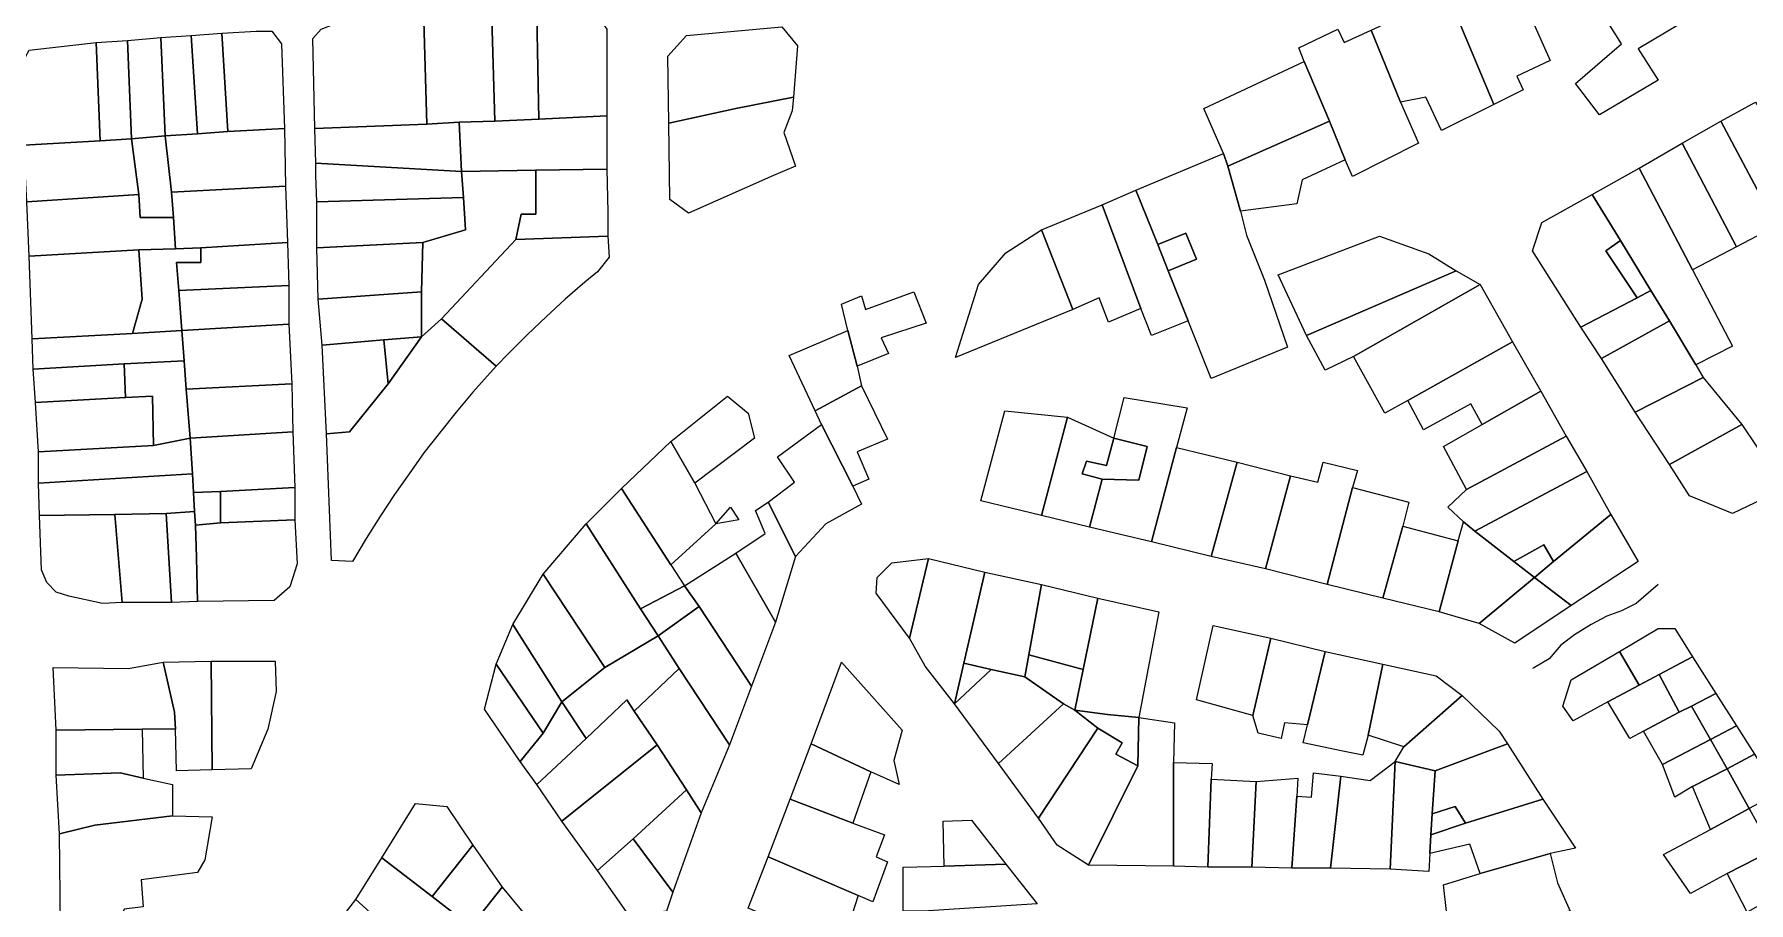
# Model space of a CAD drawing. Header units: inches. Extents: x 1138763 to 1140867, y 1050756 to 1053008.
# Drawn here: x 1140228.6 to 1140433.3, y 1051774.2 to 1051878 of the extents above; entities that cross this region are included whole.
import ezdxf

# ---------------------------------------------------------------- set-up
doc = ezdxf.new("R2010")
doc.units = ezdxf.units.IN
doc.header["$MEASUREMENT"] = 0
doc.layers.add('LimEdif_AM', color=44, linetype='Continuous', lineweight=5)
doc.layers.add('ViaSec_AM', color=1, linetype='Continuous', lineweight=18)

msp = doc.modelspace()

# ---------------------------------------------------------------- linework, layer by layer
at = {"layer": 'LimEdif_AM'}
for points in [[(1140420.81, 1051886.75), (1140425.06, 1051879.25), (1140420.06, 1051876.25), (1140422.44, 1051872.5), (1140415.44, 1051868.37), (1140412.56, 1051872.12), (1140418.06, 1051876.87), (1140413.19, 1051884.62), (1140416.56, 1051886.62), (1140415.31, 1051888.75), (1140418.56, 1051890.75), (1140420.81, 1051886.75)], [(1140397.31, 1051882.75), (1140396.56, 1051884.5), (1140403.69, 1051888), (1140409.56, 1051874.87), (1140405.56, 1051873), (1140406.31, 1051871.37), (1140402.81, 1051869.62), (1140397.31, 1051882.75)], [(1140388.19, 1051878.5), (1140397.31, 1051882.75), (1140402.81, 1051869.62), (1140396.56, 1051866.5), (1140394.69, 1051870.5), (1140391.69, 1051869.87), (1140388.19, 1051878.5)], [(1140275.44, 1051867.25), (1140262.06, 1051866.75), (1140261.81, 1051877.5), (1140262.81, 1051878.62), (1140264.44, 1051879.25), (1140275.06, 1051879.62), (1140275.44, 1051867.25)], [(1140275.06, 1051879.62), (1140283.19, 1051879.87), (1140283.56, 1051867.62), (1140279.31, 1051867.5), (1140275.44, 1051867.25), (1140275.06, 1051879.62)], [(1140283.19, 1051879.87), (1140288.56, 1051880.12), (1140288.81, 1051867.87), (1140283.56, 1051867.62), (1140283.19, 1051879.87)], [(1140288.56, 1051880.12), (1140294.44, 1051880.37), (1140295.94, 1051880), (1140296.94, 1051878.62), (1140296.94, 1051868.25), (1140288.81, 1051867.87), (1140288.56, 1051880.12)], [(1140319.19, 1051870.5), (1140312.31, 1051869.12), (1140304.31, 1051867.37), (1140304.19, 1051875.37), (1140306.44, 1051877.87), (1140317.81, 1051878.87), (1140319.69, 1051876.62), (1140319.19, 1051870.5)], [(1140236.44, 1051865.25), (1140227.31, 1051864.75), (1140226.94, 1051872.12), (1140227.06, 1051874.5), (1140227.94, 1051876.12), (1140235.94, 1051877), (1140236.44, 1051865.25)], [(1140235.94, 1051877), (1140239.69, 1051877.25), (1140240.19, 1051865.5), (1140236.44, 1051865.25), (1140235.94, 1051877)], [(1140239.69, 1051877.25), (1140243.69, 1051877.62), (1140244.19, 1051865.87), (1140240.19, 1051865.5), (1140239.69, 1051877.25)], [(1140243.69, 1051877.62), (1140247.31, 1051877.87), (1140248.06, 1051866.12), (1140244.19, 1051865.87), (1140243.69, 1051877.62)], [(1140247.31, 1051877.87), (1140250.94, 1051878.12), (1140251.69, 1051866.37), (1140248.06, 1051866.12), (1140247.31, 1051877.87)], [(1140250.94, 1051878.12), (1140255.06, 1051878.37), (1140256.94, 1051878.37), (1140258.06, 1051876.87), (1140258.44, 1051866.75), (1140251.69, 1051866.37), (1140250.94, 1051878.12)], [(1140380.19, 1051874.75), (1140379.56, 1051876.37), (1140384.19, 1051878.62), (1140384.94, 1051877), (1140388.19, 1051878.5), (1140391.69, 1051869.87), (1140393.81, 1051865), (1140385.94, 1051861), (1140385.06, 1051863), (1140383.19, 1051867.62), (1140380.19, 1051874.75)], [(1140383.19, 1051867.62), (1140371.06, 1051862.25), (1140370.56, 1051863.75), (1140368.19, 1051869.12), (1140380.19, 1051874.75), (1140383.19, 1051867.62)], [(1140319.19, 1051870.5), (1140319.06, 1051868.87), (1140318.06, 1051866.25), (1140319.44, 1051862.25), (1140316.81, 1051861.12), (1140306.69, 1051856.62), (1140304.44, 1051858.25), (1140304.31, 1051867.37), (1140312.31, 1051869.12), (1140319.19, 1051870.5)], [(1140429.94, 1051867.62), (1140434.06, 1051869.87), (1140441.69, 1051857.87), (1140436.56, 1051855.12), (1140429.94, 1051867.62)], [(1140258.44, 1051866.75), (1140258.56, 1051859.87), (1140244.94, 1051859.12), (1140244.19, 1051865.87), (1140248.06, 1051866.12), (1140251.69, 1051866.37), (1140258.44, 1051866.75)], [(1140279.31, 1051867.5), (1140279.56, 1051861.62), (1140262.19, 1051862.62), (1140262.06, 1051866.75), (1140275.44, 1051867.25), (1140279.31, 1051867.5)], [(1140296.94, 1051868.25), (1140296.94, 1051866.37), (1140296.94, 1051861.87), (1140288.44, 1051861.75), (1140279.56, 1051861.62), (1140279.31, 1051867.5), (1140283.56, 1051867.62), (1140288.81, 1051867.87), (1140296.94, 1051868.25)], [(1140385.06, 1051863), (1140379.94, 1051860.62), (1140379.31, 1051857.75), (1140372.56, 1051856.87), (1140371.06, 1051862.25), (1140383.19, 1051867.62), (1140385.06, 1051863)], [(1140425.31, 1051865), (1140429.94, 1051867.62), (1140436.56, 1051855.12), (1140431.81, 1051852.62), (1140425.31, 1051865)], [(1140240.19, 1051865.5), (1140241.06, 1051858.87), (1140227.69, 1051858), (1140227.31, 1051864.75), (1140236.44, 1051865.25), (1140240.19, 1051865.5)], [(1140244.19, 1051865.87), (1140244.94, 1051859.12), (1140245.19, 1051856.12), (1140241.19, 1051856.12), (1140241.06, 1051858.87), (1140240.19, 1051865.5), (1140244.19, 1051865.87)], [(1140420.19, 1051862), (1140425.31, 1051865), (1140431.81, 1051852.62), (1140426.56, 1051849.87), (1140420.19, 1051862)], [(1140279.56, 1051861.62), (1140279.81, 1051858.5), (1140262.31, 1051858), (1140262.19, 1051861.12), (1140262.19, 1051862.62), (1140279.56, 1051861.62)], [(1140371.06, 1051862.25), (1140372.56, 1051856.87), (1140373.31, 1051854), (1140375.44, 1051848.62), (1140378.19, 1051840.62), (1140369.06, 1051836.87), (1140366.31, 1051843.75), (1140363.94, 1051849.75), (1140367.31, 1051851.12), (1140366.06, 1051854.25), (1140362.69, 1051852.87), (1140360.06, 1051859.37), (1140370.56, 1051863.75), (1140371.06, 1051862.25)], [(1140288.44, 1051861.75), (1140288.44, 1051856.5), (1140286.69, 1051856.5), (1140286.06, 1051853.5), (1140277.19, 1051844), (1140274.81, 1051841.87), (1140274.81, 1051847.25), (1140274.94, 1051853.12), (1140280.06, 1051854.62), (1140279.81, 1051858.5), (1140279.56, 1051861.62), (1140288.44, 1051861.75)], [(1140296.94, 1051861.87), (1140297.06, 1051856.75), (1140297.06, 1051853.87), (1140286.06, 1051853.5), (1140286.69, 1051856.5), (1140288.44, 1051856.5), (1140288.44, 1051861.75), (1140296.94, 1051861.87)], [(1140414.56, 1051858.87), (1140420.19, 1051862), (1140426.56, 1051849.87), (1140431.31, 1051840.75), (1140426.94, 1051838.5), (1140423.81, 1051843.75), (1140421.56, 1051847.37), (1140417.94, 1051853.37), (1140414.56, 1051858.87)], [(1140241.06, 1051858.87), (1140241.19, 1051856.12), (1140245.19, 1051856.12), (1140245.44, 1051852.37), (1140241.06, 1051852.25), (1140227.94, 1051851.5), (1140227.69, 1051858), (1140241.06, 1051858.87)], [(1140258.56, 1051859.87), (1140258.81, 1051853.12), (1140248.44, 1051852.5), (1140245.44, 1051852.37), (1140245.19, 1051856.12), (1140244.94, 1051859.12), (1140258.56, 1051859.87)], [(1140279.81, 1051858.5), (1140280.06, 1051854.62), (1140274.94, 1051853.12), (1140262.31, 1051852.5), (1140262.31, 1051858), (1140279.81, 1051858.5)], [(1140356.06, 1051857.62), (1140360.06, 1051859.37), (1140362.69, 1051852.87), (1140363.94, 1051849.75), (1140366.31, 1051843.75), (1140361.94, 1051842), (1140360.69, 1051845.25), (1140356.06, 1051857.62)], [(1140417.94, 1051853.37), (1140416.19, 1051852.12), (1140419.94, 1051846.5), (1140413.19, 1051843), (1140407.44, 1051852.12), (1140408.56, 1051855.5), (1140414.56, 1051858.87), (1140417.94, 1051853.37)], [(1140348.81, 1051854.62), (1140356.06, 1051857.62), (1140360.69, 1051845.25), (1140356.81, 1051843.62), (1140355.69, 1051846.5), (1140352.56, 1051845.12), (1140348.81, 1051854.62)], [(1140352.56, 1051845.12), (1140338.56, 1051839.37), (1140341.31, 1051848.12), (1140344.56, 1051851.87), (1140348.81, 1051854.62), (1140352.56, 1051845.12)], [(1140241.06, 1051852.25), (1140241.44, 1051846.37), (1140240.31, 1051842.25), (1140228.31, 1051841.62), (1140227.94, 1051851.5), (1140241.06, 1051852.25)], [(1140248.44, 1051852.5), (1140248.44, 1051850.75), (1140245.56, 1051850.75), (1140245.81, 1051847.37), (1140246.19, 1051842.62), (1140240.31, 1051842.25), (1140241.44, 1051846.37), (1140241.06, 1051852.25), (1140245.44, 1051852.37), (1140248.44, 1051852.5)], [(1140258.81, 1051853.12), (1140258.94, 1051848), (1140245.81, 1051847.37), (1140245.56, 1051850.75), (1140248.44, 1051850.75), (1140248.44, 1051852.5), (1140258.81, 1051853.12)], [(1140274.94, 1051853.12), (1140274.81, 1051847.25), (1140262.44, 1051846.37), (1140262.31, 1051852.5), (1140274.94, 1051853.12)], [(1140297.06, 1051853.87), (1140297.19, 1051851.37), (1140295.81, 1051849.62), (1140294.31, 1051848.37), (1140291.94, 1051846.37), (1140289.69, 1051844.25), (1140287.44, 1051842.12), (1140285.19, 1051839.87), (1140283.69, 1051838.37), (1140277.19, 1051844), (1140286.06, 1051853.5), (1140297.06, 1051853.87)], [(1140363.94, 1051849.75), (1140362.69, 1051852.87), (1140366.06, 1051854.25), (1140367.31, 1051851.12), (1140363.94, 1051849.75)], [(1140398.31, 1051849.75), (1140380.44, 1051842), (1140377.06, 1051849.25), (1140389.19, 1051853.87), (1140395.06, 1051851.75), (1140398.31, 1051849.75)], [(1140421.56, 1051847.37), (1140419.94, 1051846.5), (1140416.19, 1051852.12), (1140417.94, 1051853.37), (1140421.56, 1051847.37)], [(1140398.31, 1051849.75), (1140401.19, 1051848.12), (1140386.06, 1051839.5), (1140382.69, 1051837.87), (1140380.44, 1051842), (1140398.31, 1051849.75)], [(1140258.94, 1051848), (1140258.94, 1051843.37), (1140246.19, 1051842.62), (1140245.81, 1051847.37), (1140258.94, 1051848)], [(1140274.81, 1051847.25), (1140274.81, 1051841.87), (1140270.31, 1051841.5), (1140262.94, 1051840.87), (1140262.44, 1051846.37), (1140274.81, 1051847.25)], [(1140325.69, 1051842.62), (1140324.94, 1051845.75), (1140327.31, 1051846.75), (1140327.81, 1051845.12), (1140333.56, 1051847.25), (1140335.06, 1051843.5), (1140329.69, 1051841.75), (1140330.56, 1051839.87), (1140326.81, 1051838.37), (1140325.69, 1051842.62)], [(1140401.19, 1051848.12), (1140405.06, 1051841.25), (1140392.56, 1051834.25), (1140389.81, 1051832.75), (1140386.06, 1051839.5), (1140401.19, 1051848.12)], [(1140421.56, 1051847.37), (1140423.81, 1051843.75), (1140415.69, 1051839.25), (1140413.19, 1051843), (1140419.94, 1051846.5), (1140421.56, 1051847.37)], [(1140246.19, 1051842.62), (1140246.44, 1051839), (1140239.31, 1051838.62), (1140228.44, 1051838), (1140228.31, 1051841.62), (1140240.31, 1051842.25), (1140246.19, 1051842.62)], [(1140258.94, 1051843.37), (1140259.31, 1051836.25), (1140246.69, 1051835.62), (1140246.44, 1051839), (1140246.19, 1051842.62), (1140258.94, 1051843.37)], [(1140277.19, 1051844), (1140283.69, 1051838.37), (1140280.94, 1051835.25), (1140278.94, 1051832.87), (1140277.06, 1051830.5), (1140275.06, 1051828), (1140273.31, 1051825.5), (1140271.56, 1051823), (1140269.81, 1051820.37), (1140268.19, 1051817.75), (1140266.56, 1051815), (1140264.06, 1051815.12), (1140263.44, 1051830.25), (1140266.19, 1051830.5), (1140270.81, 1051836.25), (1140274.81, 1051841.87), (1140277.19, 1051844)], [(1140326.81, 1051838.37), (1140327.31, 1051836), (1140321.81, 1051833), (1140318.69, 1051839.62), (1140325.69, 1051842.62), (1140326.81, 1051838.37)], [(1140423.81, 1051843.75), (1140426.94, 1051838.5), (1140427.81, 1051837), (1140419.69, 1051832.87), (1140415.69, 1051839.25), (1140423.81, 1051843.75)], [(1140270.31, 1051841.5), (1140270.81, 1051836.25), (1140266.19, 1051830.5), (1140263.44, 1051830.25), (1140262.94, 1051840.87), (1140270.31, 1051841.5)], [(1140274.81, 1051841.87), (1140270.81, 1051836.25), (1140270.31, 1051841.5), (1140274.81, 1051841.87)], [(1140405.06, 1051841.25), (1140408.44, 1051835.37), (1140401.44, 1051831.37), (1140400.06, 1051833.87), (1140394.44, 1051830.75), (1140392.56, 1051834.25), (1140405.06, 1051841.25)], [(1140239.31, 1051838.62), (1140239.44, 1051834.62), (1140228.69, 1051834), (1140228.44, 1051838), (1140239.31, 1051838.62)], [(1140246.44, 1051839), (1140246.69, 1051835.62), (1140247.19, 1051829.75), (1140242.81, 1051828.87), (1140242.69, 1051834.75), (1140239.44, 1051834.62), (1140239.31, 1051838.62), (1140246.44, 1051839)], [(1140259.31, 1051836.25), (1140259.44, 1051830.5), (1140247.19, 1051829.75), (1140246.69, 1051835.62), (1140259.31, 1051836.25)], [(1140327.31, 1051836), (1140330.44, 1051829.62), (1140326.81, 1051828.12), (1140328.19, 1051824.87), (1140326.31, 1051824), (1140322.56, 1051831.37), (1140321.81, 1051833), (1140327.31, 1051836)], [(1140427.81, 1051837), (1140432.44, 1051831.37), (1140423.81, 1051826.62), (1140419.69, 1051832.87), (1140427.81, 1051837)], [(1140239.44, 1051834.62), (1140242.69, 1051834.75), (1140242.81, 1051828.87), (1140229.06, 1051828.12), (1140228.69, 1051834), (1140239.44, 1051834.62)], [(1140304.56, 1051829.37), (1140311.31, 1051834.75), (1140313.81, 1051832.75), (1140314.56, 1051829.75), (1140307.44, 1051824.37), (1140304.56, 1051829.37)], [(1140357.44, 1051829.75), (1140358.69, 1051834.62), (1140366.19, 1051833.37), (1140364.94, 1051828.62), (1140361.94, 1051817.37), (1140354.56, 1051819.12), (1140356.06, 1051824.87), (1140360.44, 1051824.75), (1140361.44, 1051828.75), (1140357.44, 1051829.75)], [(1140408.44, 1051835.37), (1140411.44, 1051830), (1140399.56, 1051823.62), (1140396.81, 1051828.75), (1140401.44, 1051831.37), (1140408.44, 1051835.37)], [(1140351.94, 1051832.25), (1140348.81, 1051820.5), (1140341.56, 1051822.25), (1140344.44, 1051833), (1140351.94, 1051832.25)], [(1140351.94, 1051832.25), (1140357.44, 1051829.75), (1140356.56, 1051826.5), (1140354.19, 1051827), (1140353.69, 1051825.5), (1140356.06, 1051824.87), (1140354.56, 1051819.12), (1140348.81, 1051820.5), (1140351.94, 1051832.25)], [(1140247.19, 1051829.75), (1140247.44, 1051825.5), (1140229.06, 1051824.37), (1140229.06, 1051828.12), (1140242.81, 1051828.87), (1140247.19, 1051829.75)], [(1140259.44, 1051830.5), (1140259.69, 1051823.87), (1140250.81, 1051823.37), (1140247.56, 1051823.25), (1140247.44, 1051825.5), (1140247.19, 1051829.75), (1140259.44, 1051830.5)], [(1140326.31, 1051824), (1140327.31, 1051821.87), (1140323.06, 1051819.5), (1140319.44, 1051815.62), (1140316.19, 1051822.12), (1140319.31, 1051824.5), (1140317.31, 1051827.5), (1140322.56, 1051831.37), (1140326.31, 1051824)], [(1140357.44, 1051829.75), (1140361.44, 1051828.75), (1140360.44, 1051824.75), (1140356.06, 1051824.87), (1140353.69, 1051825.5), (1140354.19, 1051827), (1140356.56, 1051826.5), (1140357.44, 1051829.75)], [(1140411.44, 1051830), (1140413.94, 1051825.75), (1140400.56, 1051818.62), (1140399.19, 1051819.75), (1140397.31, 1051821.5), (1140399.56, 1051823.62), (1140411.44, 1051830)], [(1140432.44, 1051831.37), (1140437.56, 1051823.75), (1140431.31, 1051820.75), (1140426.19, 1051822.87), (1140423.81, 1051826.62), (1140432.44, 1051831.37)], [(1140307.44, 1051824.37), (1140309.94, 1051819.5), (1140304.56, 1051814.62), (1140298.69, 1051823.75), (1140304.56, 1051829.37), (1140307.44, 1051824.37)], [(1140364.94, 1051828.62), (1140372.19, 1051826.87), (1140369.06, 1051815.62), (1140361.94, 1051817.37), (1140364.94, 1051828.62)], [(1140372.19, 1051826.87), (1140378.56, 1051825.25), (1140375.56, 1051814.12), (1140369.06, 1051815.62), (1140372.19, 1051826.87)], [(1140378.56, 1051825.25), (1140381.81, 1051824.5), (1140382.44, 1051826.87), (1140386.56, 1051825.87), (1140385.94, 1051823.87), (1140382.94, 1051812.25), (1140375.56, 1051814.12), (1140378.56, 1051825.25)], [(1140413.94, 1051825.75), (1140416.81, 1051820.62), (1140409.94, 1051815), (1140408.81, 1051817), (1140405.19, 1051815), (1140400.56, 1051818.62), (1140413.94, 1051825.75)], [(1140247.44, 1051825.5), (1140247.56, 1051823.25), (1140247.69, 1051821), (1140244.31, 1051820.75), (1140238.19, 1051820.62), (1140229.19, 1051820.5), (1140229.06, 1051824.37), (1140247.44, 1051825.5)], [(1140259.69, 1051823.87), (1140259.69, 1051820), (1140250.81, 1051819.62), (1140250.81, 1051823.37), (1140259.69, 1051823.87)], [(1140294.44, 1051819.5), (1140298.69, 1051823.75), (1140304.56, 1051814.62), (1140306.19, 1051812.12), (1140300.94, 1051809.37), (1140294.44, 1051819.5)], [(1140385.94, 1051823.87), (1140392.69, 1051822.12), (1140391.94, 1051819.25), (1140389.56, 1051810.62), (1140382.94, 1051812.25), (1140385.94, 1051823.87)], [(1140250.81, 1051823.37), (1140250.81, 1051819.62), (1140247.81, 1051819.37), (1140247.69, 1051821), (1140247.56, 1051823.25), (1140250.81, 1051823.37)], [(1140312.31, 1051816), (1140315.81, 1051818.37), (1140314.69, 1051821.12), (1140316.19, 1051822.12), (1140319.44, 1051815.62), (1140317.06, 1051807.75), (1140312.31, 1051816)], [(1140238.19, 1051820.62), (1140239.06, 1051810.12), (1140236.69, 1051810), (1140232.69, 1051810.87), (1140231.19, 1051811.37), (1140230.06, 1051812.5), (1140229.44, 1051814), (1140229.19, 1051820.5), (1140238.19, 1051820.62)], [(1140244.31, 1051820.75), (1140244.94, 1051810.12), (1140239.06, 1051810.12), (1140238.19, 1051820.62), (1140244.31, 1051820.75)], [(1140247.69, 1051821), (1140247.81, 1051819.37), (1140247.94, 1051815.5), (1140248.06, 1051810.25), (1140244.94, 1051810.12), (1140244.31, 1051820.75), (1140247.69, 1051821)], [(1140259.69, 1051820), (1140259.94, 1051814.75), (1140259.06, 1051812), (1140257.19, 1051810.37), (1140248.06, 1051810.25), (1140247.94, 1051815.5), (1140247.81, 1051819.37), (1140250.81, 1051819.62), (1140259.69, 1051820)], [(1140289.31, 1051813.5), (1140294.44, 1051819.5), (1140300.94, 1051809.37), (1140303.06, 1051806.12), (1140296.69, 1051802.37), (1140289.31, 1051813.5)], [(1140309.94, 1051819.5), (1140311.69, 1051821.5), (1140312.69, 1051820), (1140309.94, 1051819.5)], [(1140400.56, 1051818.62), (1140405.19, 1051815), (1140407.69, 1051813.12), (1140401.06, 1051807.62), (1140396.31, 1051809), (1140398.56, 1051817.5), (1140399.19, 1051819.75), (1140400.56, 1051818.62)], [(1140416.81, 1051820.62), (1140420.06, 1051815), (1140412.06, 1051809.75), (1140407.69, 1051813.12), (1140409.94, 1051815), (1140416.81, 1051820.62)], [(1140391.94, 1051819.25), (1140398.56, 1051817.5), (1140396.31, 1051809), (1140389.56, 1051810.62), (1140391.94, 1051819.25)], [(1140306.19, 1051812.12), (1140312.31, 1051816), (1140317.06, 1051807.75), (1140314.19, 1051800.12), (1140307.94, 1051809.62), (1140306.19, 1051812.12)], [(1140409.94, 1051815), (1140407.69, 1051813.12), (1140405.19, 1051815), (1140408.81, 1051817), (1140409.94, 1051815)], [(1140285.69, 1051807.5), (1140289.31, 1051813.5), (1140296.69, 1051802.37), (1140291.56, 1051798.25), (1140285.69, 1051807.5)], [(1140335.31, 1051815.37), (1140333.06, 1051805.87), (1140329.06, 1051811.25), (1140329.19, 1051813.12), (1140330.94, 1051814.87), (1140335.31, 1051815.37)], [(1140335.31, 1051815.37), (1140342.06, 1051813.75), (1140339.56, 1051802.87), (1140338.44, 1051798), (1140334.94, 1051802.5), (1140333.06, 1051805.87), (1140335.31, 1051815.37)], [(1140342.06, 1051813.75), (1140348.81, 1051812.25), (1140347.31, 1051803.87), (1140346.81, 1051801.25), (1140342.81, 1051802.12), (1140339.56, 1051802.87), (1140342.06, 1051813.75)], [(1140307.94, 1051809.62), (1140303.06, 1051806.12), (1140300.94, 1051809.37), (1140306.19, 1051812.12), (1140307.94, 1051809.62)], [(1140348.81, 1051812.25), (1140355.56, 1051810.62), (1140353.81, 1051802.12), (1140347.31, 1051803.87), (1140348.81, 1051812.25)], [(1140412.06, 1051809.75), (1140405.31, 1051805.25), (1140401.06, 1051807.62), (1140407.69, 1051813.12), (1140412.06, 1051809.75)], [(1140307.94, 1051809.62), (1140314.19, 1051800.12), (1140311.56, 1051793.12), (1140305.56, 1051802.25), (1140303.06, 1051806.12), (1140307.94, 1051809.62)], [(1140355.56, 1051810.62), (1140362.81, 1051809), (1140360.44, 1051796.37), (1140356.69, 1051796.75), (1140352.81, 1051797.25), (1140353.81, 1051802.12), (1140355.56, 1051810.62)], [(1140283.69, 1051802.75), (1140285.69, 1051807.5), (1140291.56, 1051798.25), (1140289.31, 1051794.5), (1140283.69, 1051802.75)], [(1140376.19, 1051805.87), (1140374.06, 1051796.62), (1140367.31, 1051798.5), (1140369.31, 1051807.37), (1140376.19, 1051805.87)], [(1140303.06, 1051806.12), (1140305.56, 1051802.25), (1140300.19, 1051797.12), (1140299.31, 1051798.5), (1140294.44, 1051793.87), (1140291.56, 1051798.25), (1140296.69, 1051802.37), (1140303.06, 1051806.12)], [(1140376.19, 1051805.87), (1140382.69, 1051804.25), (1140380.56, 1051795.5), (1140377.81, 1051795.75), (1140377.44, 1051793.87), (1140374.69, 1051794.5), (1140374.06, 1051796.62), (1140376.19, 1051805.87)], [(1140417.81, 1051804.25), (1140422.44, 1051807), (1140424.44, 1051807), (1140426.56, 1051803.62), (1140422.56, 1051801.5), (1140420.19, 1051800.25), (1140417.81, 1051804.25)], [(1140243.94, 1051803), (1140249.69, 1051803.12), (1140249.81, 1051790.12), (1140245.56, 1051790), (1140245.44, 1051795), (1140245.31, 1051797), (1140243.94, 1051803)], [(1140249.69, 1051803.12), (1140257.31, 1051803.12), (1140257.44, 1051799.5), (1140256.44, 1051795), (1140254.44, 1051790.25), (1140249.81, 1051790.12), (1140249.69, 1051803.12)], [(1140353.81, 1051802.12), (1140352.81, 1051797.25), (1140351.44, 1051798), (1140346.81, 1051801.25), (1140347.31, 1051803.87), (1140353.81, 1051802.12)], [(1140382.69, 1051804.25), (1140389.56, 1051802.75), (1140387.81, 1051794.25), (1140387.19, 1051791.87), (1140384.81, 1051792.37), (1140380.06, 1051793.37), (1140380.56, 1051795.5), (1140382.69, 1051804.25)], [(1140420.19, 1051800.25), (1140416.44, 1051798.25), (1140412.31, 1051796), (1140411.06, 1051797.75), (1140412.06, 1051800.87), (1140417.81, 1051804.25), (1140420.19, 1051800.25)], [(1140426.56, 1051803.62), (1140429.31, 1051799.25), (1140426.44, 1051797.75), (1140424.94, 1051797), (1140422.56, 1051801.5), (1140426.56, 1051803.62)], [(1140245.44, 1051795), (1140241.44, 1051795), (1140231.19, 1051794.87), (1140230.81, 1051802.37), (1140239.81, 1051802.25), (1140243.94, 1051803), (1140245.31, 1051797), (1140245.44, 1051795)], [(1140289.31, 1051794.5), (1140286.56, 1051791.12), (1140282.31, 1051797.37), (1140283.69, 1051802.75), (1140289.31, 1051794.5)], [(1140305.56, 1051802.25), (1140311.56, 1051793.12), (1140308.19, 1051785), (1140306.44, 1051787.75), (1140302.94, 1051793.12), (1140300.19, 1051797.12), (1140305.56, 1051802.25)], [(1140328.44, 1051789.87), (1140321.31, 1051793.25), (1140324.94, 1051803), (1140332.19, 1051794.87), (1140331.19, 1051791.25), (1140331.81, 1051788.37), (1140328.44, 1051789.87)], [(1140342.81, 1051802.12), (1140338.44, 1051798), (1140339.56, 1051802.87), (1140342.81, 1051802.12)], [(1140346.81, 1051801.25), (1140351.44, 1051798), (1140343.69, 1051790.87), (1140338.44, 1051798), (1140342.81, 1051802.12), (1140346.81, 1051801.25)], [(1140389.56, 1051802.75), (1140395.94, 1051801.37), (1140399.06, 1051799), (1140392.06, 1051792.87), (1140387.81, 1051794.25), (1140389.56, 1051802.75)], [(1140422.56, 1051801.5), (1140424.94, 1051797), (1140420.69, 1051794.75), (1140419.06, 1051793.87), (1140416.44, 1051798.25), (1140420.19, 1051800.25), (1140422.56, 1051801.5)], [(1140429.31, 1051799.25), (1140431.81, 1051795.37), (1140428.69, 1051793.75), (1140426.44, 1051797.75), (1140429.31, 1051799.25)], [(1140291.56, 1051798.25), (1140294.44, 1051793.87), (1140288.56, 1051788.37), (1140286.56, 1051791.12), (1140289.31, 1051794.5), (1140291.56, 1051798.25)], [(1140300.19, 1051797.12), (1140302.94, 1051793.12), (1140291.56, 1051784), (1140288.56, 1051788.37), (1140294.44, 1051793.87), (1140299.31, 1051798.5), (1140300.19, 1051797.12)], [(1140352.81, 1051797.25), (1140355.56, 1051795.12), (1140348.44, 1051784.37), (1140343.69, 1051790.87), (1140351.44, 1051798), (1140352.81, 1051797.25)], [(1140360.44, 1051796.37), (1140360.31, 1051790.62), (1140357.69, 1051792), (1140358.44, 1051793.37), (1140355.56, 1051795.12), (1140352.81, 1051797.25), (1140356.69, 1051796.75), (1140360.44, 1051796.37)], [(1140399.06, 1051799), (1140403.44, 1051794.75), (1140404.44, 1051793.25), (1140395.81, 1051790), (1140391.06, 1051791.12), (1140392.06, 1051792.87), (1140399.06, 1051799)], [(1140426.44, 1051797.75), (1140428.69, 1051793.75), (1140422.94, 1051790.75), (1140420.69, 1051794.75), (1140424.94, 1051797), (1140426.44, 1051797.75)], [(1140241.44, 1051795), (1140241.56, 1051789.12), (1140238.81, 1051789.75), (1140231.19, 1051789.5), (1140231.19, 1051794.87), (1140241.44, 1051795)], [(1140360.31, 1051790.62), (1140354.44, 1051778.75), (1140350.69, 1051781.12), (1140348.44, 1051784.37), (1140355.56, 1051795.12), (1140358.44, 1051793.37), (1140357.69, 1051792), (1140360.31, 1051790.62)], [(1140360.44, 1051796.37), (1140364.69, 1051795.75), (1140364.56, 1051791), (1140364.56, 1051778.62), (1140354.44, 1051778.75), (1140360.31, 1051790.62), (1140360.44, 1051796.37)], [(1140431.81, 1051795.37), (1140433.94, 1051792), (1140430.69, 1051790.25), (1140428.69, 1051793.75), (1140431.81, 1051795.37)], [(1140306.44, 1051787.75), (1140300.06, 1051781.87), (1140295.81, 1051778.12), (1140291.56, 1051784), (1140302.94, 1051793.12), (1140306.44, 1051787.75)], [(1140328.44, 1051789.87), (1140326.31, 1051783.75), (1140318.81, 1051786.62), (1140321.31, 1051793.25), (1140328.44, 1051789.87)], [(1140404.44, 1051793.25), (1140408.69, 1051786.62), (1140399.44, 1051783.75), (1140398.19, 1051785.75), (1140395.44, 1051784.87), (1140395.81, 1051790), (1140404.44, 1051793.25)], [(1140428.69, 1051793.75), (1140430.69, 1051790.25), (1140426.56, 1051788.12), (1140424.44, 1051786.87), (1140422.94, 1051790.75), (1140428.69, 1051793.75)], [(1140364.56, 1051791), (1140369.19, 1051790.87), (1140369.06, 1051789), (1140368.69, 1051778.5), (1140364.56, 1051778.62), (1140364.56, 1051791)], [(1140384.56, 1051789.37), (1140388.06, 1051788.87), (1140391.06, 1051791.12), (1140390.44, 1051778.25), (1140383.31, 1051778.37), (1140384.56, 1051789.37)], [(1140395.81, 1051790), (1140395.44, 1051784.87), (1140395.31, 1051782.37), (1140395.19, 1051780.12), (1140395.06, 1051778), (1140390.44, 1051778.25), (1140391.06, 1051791.12), (1140395.81, 1051790)], [(1140433.94, 1051792), (1140436.81, 1051787.37), (1140433.31, 1051785.5), (1140430.69, 1051790.25), (1140433.94, 1051792)], [(1140241.56, 1051789.12), (1140245.06, 1051788.37), (1140245.06, 1051784.62), (1140235.81, 1051783.5), (1140231.56, 1051782.5), (1140231.19, 1051789.5), (1140238.81, 1051789.75), (1140241.56, 1051789.12)], [(1140369.06, 1051789), (1140374.44, 1051788.75), (1140373.94, 1051778.5), (1140368.69, 1051778.5), (1140369.06, 1051789)], [(1140374.44, 1051788.75), (1140379.44, 1051789.12), (1140379.31, 1051787), (1140378.69, 1051778.37), (1140373.94, 1051778.5), (1140374.44, 1051788.75)], [(1140379.31, 1051787), (1140381.06, 1051786.87), (1140381.31, 1051789.75), (1140384.56, 1051789.37), (1140383.31, 1051778.37), (1140378.69, 1051778.37), (1140379.31, 1051787)], [(1140430.69, 1051790.25), (1140433.31, 1051785.5), (1140428.69, 1051783), (1140426.56, 1051788.12), (1140430.69, 1051790.25)], [(1140308.19, 1051785), (1140304.81, 1051775.5), (1140300.06, 1051781.87), (1140306.44, 1051787.75), (1140308.19, 1051785)], [(1140270.06, 1051779.62), (1140274.06, 1051786.12), (1140277.81, 1051785.75), (1140280.94, 1051781.12), (1140276.06, 1051775), (1140270.06, 1051779.62)], [(1140326.31, 1051783.75), (1140330.06, 1051782.37), (1140329.06, 1051779.75), (1140330.44, 1051779.12), (1140328.69, 1051774.37), (1140326.94, 1051775.12), (1140316.19, 1051779.75), (1140318.81, 1051786.62), (1140326.31, 1051783.75)], [(1140408.69, 1051786.62), (1140412.56, 1051780.75), (1140409.56, 1051780.12), (1140401.19, 1051777.75), (1140399.94, 1051781.25), (1140395.19, 1051780.12), (1140395.31, 1051782.37), (1140399.44, 1051783.75), (1140408.69, 1051786.62)], [(1140399.44, 1051783.75), (1140395.31, 1051782.37), (1140395.44, 1051784.87), (1140398.19, 1051785.75), (1140399.44, 1051783.75)], [(1140433.31, 1051785.5), (1140436.06, 1051780.5), (1140430.69, 1051777.75), (1140426.31, 1051775.37), (1140423.06, 1051780), (1140428.69, 1051783), (1140433.31, 1051785.5)], [(1140245.06, 1051784.62), (1140249.81, 1051784.5), (1140248.94, 1051779.37), (1140248.06, 1051777.87), (1140241.31, 1051777), (1140241.56, 1051773.75), (1140239.31, 1051773.5), (1140238.69, 1051772.12), (1140235.19, 1051770.75), (1140233.56, 1051771.12), (1140231.69, 1051771.5), (1140231.56, 1051782.5), (1140235.81, 1051783.5), (1140245.06, 1051784.62)], [(1140344.56, 1051778.87), (1140337.19, 1051778.62), (1140337.06, 1051784), (1140340.44, 1051784.12), (1140344.56, 1051778.87)], [(1140280.94, 1051781.12), (1140284.44, 1051776.12), (1140280.69, 1051771.37), (1140279.44, 1051772.37), (1140276.06, 1051775), (1140280.94, 1051781.12)], [(1140300.06, 1051781.87), (1140304.81, 1051775.5), (1140304.06, 1051773.25), (1140299.56, 1051772.75), (1140295.81, 1051778.12), (1140300.06, 1051781.87)], [(1140276.06, 1051775), (1140279.44, 1051772.37), (1140275.06, 1051767.25), (1140266.94, 1051774.62), (1140270.06, 1051779.62), (1140276.06, 1051775)], [(1140326.94, 1051775.12), (1140326.19, 1051772.75), (1140329.06, 1051771.87), (1140327.56, 1051767.87), (1140313.81, 1051773.62), (1140316.19, 1051779.75), (1140326.94, 1051775.12)], [(1140344.56, 1051778.87), (1140348.31, 1051774.12), (1140334.69, 1051773.25), (1140332.31, 1051773.25), (1140332.31, 1051778.5), (1140337.19, 1051778.62), (1140344.56, 1051778.87)], [(1140409.56, 1051780.12), (1140410.44, 1051776.62), (1140411.94, 1051773.25), (1140408.81, 1051772.75), (1140397.44, 1051770.75), (1140396.81, 1051776.37), (1140401.19, 1051777.75), (1140409.56, 1051780.12)], [(1140436.06, 1051780.5), (1140438.31, 1051775.87), (1140434.44, 1051773.87), (1140433.06, 1051773.12), (1140430.69, 1051777.75), (1140436.06, 1051780.5)], [(1140263.56, 1051770.25), (1140266.94, 1051774.62), (1140275.06, 1051767.25), (1140276.44, 1051766.12), (1140272.69, 1051762.5), (1140263.56, 1051770.25)], [(1140284.44, 1051776.12), (1140289.81, 1051769.62), (1140283.56, 1051765.12), (1140281.69, 1051766.87), (1140277.94, 1051763.5), (1140276.44, 1051766.12), (1140280.69, 1051771.37), (1140284.44, 1051776.12)]]:
    msp.add_lwpolyline(points, dxfattribs=at)
at = {"layer": 'ViaSec_AM'}
msp.add_lwpolyline([(1140422.44, 1051812.25), (1140419.81, 1051810), (1140418.06, 1051809.12), (1140416.31, 1051808.5), (1140414.44, 1051807.5), (1140412.44, 1051806.25), (1140410.81, 1051805), (1140409.44, 1051803.37), (1140407.69, 1051802.37), (1140407.44, 1051802.25)], dxfattribs=at)

doc.saveas('drawing.dxf')
